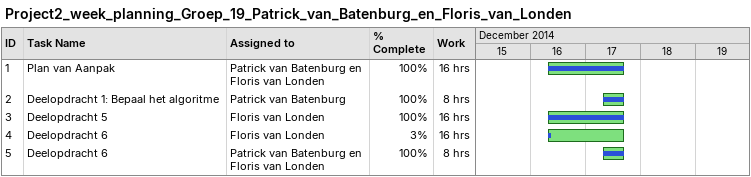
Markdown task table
Project2_week_planning_Groep_19_Patrick_van_Batenburg_en_Floris_van_Londen

| ID | Task | Start | Finish | Resources | % complete | Work (h) |
|---|---|---|---|---|---|---|
| 1 | Plan van Aanpak | 2014-12-16 | 2014-12-17 | Patrick van Batenburg en Floris van Londen | 100 | 16 |
| 2 | Deelopdracht 1: Bepaal het algoritme | 2014-12-17 | 2014-12-17 | Patrick van Batenburg | 100 | 8 |
| 3 | Deelopdracht 5 | 2014-12-16 | 2014-12-17 | Floris van Londen | 100 | 16 |
| 4 | Deelopdracht 6 | 2014-12-16 | 2014-12-17 | Floris van Londen | 3 | 16 |
| 5 | Deelopdracht 6 | 2014-12-17 | 2014-12-17 | Patrick van Batenburg en Floris van Londen | 100 | 8 |
